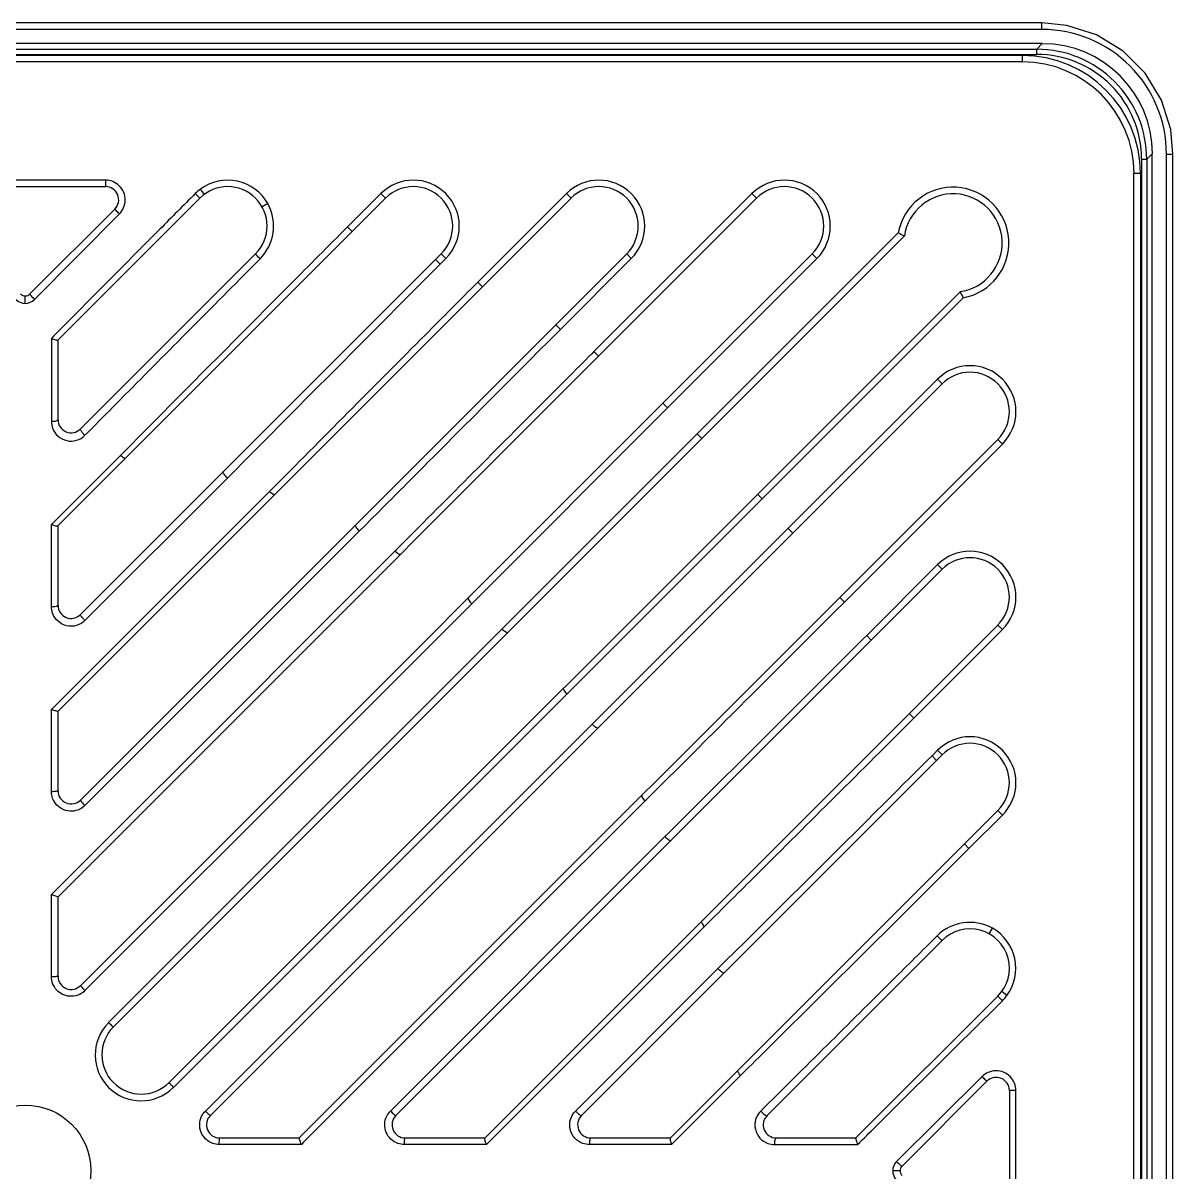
# Model space of a CAD drawing. Header units: millimetres. Extents: x 4267 to 8467, y 166 to 3136.
# Drawn here: x 7668.2 to 7816.2, y 2699.9 to 2847.9 of the extents above; entities that cross this region are included whole.
import ezdxf

# ---------------------------------------------------------------- set-up
doc = ezdxf.new("R2010")
doc.units = ezdxf.units.MM

msp = doc.modelspace()

# ---------------------------------------------------------------- linework, layer by layer
at = {"linetype": 'Continuous'}
for p, q in [((7799.37, 2847.9), (7537.6, 2847.9)), ((7799.37, 2847.05), (7537.6, 2847.05)), ((7799.37, 2847.05), (7799.37, 2847.9)), ((7802.58, 2847.59), (7799.37, 2847.9)), ((7806.4, 2846.36), (7802.58, 2847.59)), ((7809.83, 2844.27), (7806.4, 2846.36)), ((7799.4, 2845.24), (7537.56, 2845.24)), ((7538.27, 2844.53), (7798.69, 2844.53)), ((7799.4, 2845.24), (7798.69, 2844.53)), ((7798.69, 2843.85), (7798.69, 2844.53)), ((7812.66, 2841.42), (7809.83, 2844.27)), ((7538.27, 2843.85), (7798.69, 2843.85)), ((7796.86, 2843.72), (7540.11, 2843.72)), ((7796.86, 2842.88), (7540.11, 2842.88)), ((7796.86, 2842.88), (7796.86, 2843.72)), ((7814.74, 2837.98), (7812.66, 2841.42)), ((7815.94, 2834.17), (7814.74, 2837.98)), ((7816.23, 2831.03), (7815.94, 2834.17)), ((7813.57, 2831.07), (7812.86, 2830.36)), ((7813.57, 2569.22), (7813.57, 2831.07)), ((7815.39, 2831.03), (7816.23, 2831.03)), ((7815.39, 2569.26), (7815.39, 2831.03)), ((7816.23, 2569.26), (7816.23, 2831.03)), ((7812.19, 2830.36), (7812.86, 2830.36)), ((7812.19, 2830.36), (7812.19, 2569.93)), ((7812.86, 2830.36), (7812.86, 2569.93)), ((7678.82, 2827.67), (7658.15, 2827.67)), ((7678.82, 2827.67), (7678.82, 2826.83)), ((7812.06, 2828.52), (7811.21, 2828.52)), ((7811.21, 2571.77), (7811.21, 2828.52)), ((7812.06, 2828.52), (7812.06, 2571.77)), ((7658.15, 2826.83), (7678.82, 2826.83)), ((7691.54, 2825.84), (7691.04, 2826.52)), ((7672.69, 2783.18), (7714.85, 2825.35)), ((7690.96, 2825.35), (7672.7, 2807.09)), ((7672.7, 2759.3), (7738.74, 2825.35)), ((7672.7, 2735.42), (7762.63, 2825.35)), ((7699.7, 2824.67), (7698.96, 2824.25)), ((7709.95, 2821.64), (7714.25, 2825.94)), ((7714.85, 2825.35), (7714.25, 2825.94)), ((7726.74, 2814.54), (7738.14, 2825.94)), ((7738.74, 2825.35), (7738.14, 2825.94)), ((7741.69, 2805.6), (7762.03, 2825.94)), ((7762.63, 2825.35), (7762.03, 2825.94)), ((7680.01, 2823.95), (7669.08, 2813.02)), ((7669.67, 2812.31), (7680.6, 2823.32)), ((7679.21, 2719.22), (7780.86, 2820.89)), ((7679.83, 2718.66), (7781.65, 2820.48)), ((7710.55, 2821.04), (7709.95, 2821.64)), ((7698.13, 2818.18), (7675.59, 2795.64)), ((7675.59, 2771.75), (7722.02, 2818.18)), ((7675.59, 2747.86), (7745.91, 2818.18)), ((7675.59, 2723.97), (7769.79, 2818.18)), ((7721.91, 2816.87), (7721.31, 2817.47)), ((7722.62, 2817.58), (7721.91, 2816.87)), ((7722.02, 2818.18), (7722.62, 2817.58)), ((7746.5, 2817.58), (7737.38, 2808.46)), ((7746.5, 2817.58), (7745.91, 2818.18)), ((7770.39, 2817.58), (7751.16, 2798.35)), ((7770.39, 2817.58), (7769.79, 2818.18)), ((7727.34, 2813.94), (7726.74, 2814.54)), ((7686.99, 2711.49), (7788.82, 2813.31)), ((7668.48, 2811.81), (7668.48, 2812.77)), ((7687.56, 2710.88), (7789.22, 2812.52)), ((7737.38, 2808.46), (7736.79, 2809.06)), ((7671.86, 2807.3), (7671.85, 2796.62)), ((7672.17, 2807.61), (7671.86, 2807.3)), ((7672.7, 2796.83), (7672.7, 2807.09)), ((7741.69, 2805.6), (7741.4, 2805.31)), ((7742.28, 2805), (7741.69, 2805.6)), ((7786.52, 2801.46), (7692.31, 2707.25)), ((7785.92, 2802.05), (7765.29, 2781.43)), ((7785.92, 2802.05), (7786.52, 2801.46)), ((7725.97, 2773.12), (7751.16, 2798.35)), ((7751.16, 2798.35), (7750.56, 2798.95)), ((7703.76, 2704.37), (7793.68, 2794.29)), ((7755.58, 2794.41), (7754.98, 2795)), ((7794.28, 2793.69), (7773.94, 2773.35)), ((7794.28, 2793.69), (7793.68, 2794.29)), ((7671.85, 2783.34), (7680.75, 2792.23)), ((7680.87, 2792.36), (7680.75, 2792.23)), ((7694.52, 2789.32), (7676.17, 2770.98)), ((7671.85, 2759.52), (7700.06, 2787.72)), ((7763.34, 2786.64), (7762.74, 2787.24)), ((7671.85, 2772.77), (7671.85, 2783.34)), ((7672.7, 2772.94), (7672.7, 2783.2)), ((7711.66, 2782.64), (7676.17, 2747.16)), ((7767.28, 2782.23), (7766.69, 2782.82)), ((7765.29, 2781.43), (7741.62, 2757.8)), ((7699.94, 2763.78), (7716.25, 2780.08)), ((7716.25, 2780.08), (7716.09, 2779.92)), ((7786.52, 2777.57), (7716.2, 2707.25)), ((7776.8, 2769.05), (7785.92, 2778.17)), ((7785.92, 2778.17), (7786.52, 2777.57)), ((7725.97, 2773.12), (7707.98, 2755.13)), ((7773.94, 2773.35), (7773.34, 2773.95)), ((7773.65, 2773.06), (7773.94, 2773.35)), ((7727.64, 2704.36), (7793.68, 2770.4)), ((7794.28, 2769.81), (7793.68, 2770.4)), ((7777.39, 2768.45), (7776.8, 2769.05)), ((7794.28, 2769.81), (7782.88, 2758.4)), ((7672.14, 2735.99), (7699.95, 2763.78)), ((7671.85, 2748.94), (7671.85, 2759.52)), ((7672.7, 2749.06), (7672.7, 2759.31)), ((7782.88, 2758.4), (7782.28, 2759)), ((7741.62, 2757.8), (7723.48, 2739.66)), ((7707.98, 2755.13), (7676.17, 2723.33)), ((7786.52, 2753.68), (7740.09, 2707.25)), ((7785.21, 2753.57), (7785.92, 2754.28)), ((7786.52, 2753.68), (7785.92, 2754.28)), ((7785.81, 2752.97), (7785.21, 2753.57)), ((7732.12, 2731.61), (7748.42, 2747.91)), ((7748.26, 2747.75), (7748.42, 2747.91)), ((7751.52, 2704.35), (7793.68, 2746.52)), ((7794.28, 2745.92), (7793.68, 2746.52)), ((7794.28, 2745.92), (7789.97, 2741.61)), ((7750.98, 2743.33), (7715.49, 2707.83)), ((7789.97, 2741.61), (7789.38, 2742.21)), ((7691.67, 2707.83), (7723.48, 2739.66)), ((7671.85, 2735.7), (7672.14, 2735.99)), ((7671.85, 2725.12), (7671.85, 2735.7)), ((7672.7, 2725.17), (7672.7, 2735.42)), ((7732.12, 2731.61), (7704.32, 2703.81)), ((7727.86, 2703.52), (7756.05, 2731.72)), ((7792.59, 2730.63), (7793, 2731.36)), ((7786.52, 2729.79), (7763.97, 2707.25)), ((7739.32, 2707.83), (7757.66, 2726.18)), ((7793.68, 2722.63), (7775.42, 2704.37)), ((7794.86, 2722.7), (7794.18, 2723.2)), ((7751.68, 2703.52), (7760.7, 2712.54)), ((7760.57, 2712.41), (7760.7, 2712.54)), ((7791.66, 2712.27), (7780.65, 2701.34)), ((7792.28, 2711.67), (7781.35, 2700.74)), ((7796.01, 2710.48), (7795.17, 2710.48)), ((7795.17, 2710.48), (7795.17, 2689.81)), ((7796.01, 2689.81), (7796.01, 2710.48)), ((7704.03, 2703.52), (7693.46, 2703.52)), ((7693.5, 2704.37), (7703.76, 2704.37)), ((7704.32, 2703.81), (7704.03, 2703.52)), ((7727.86, 2703.52), (7717.28, 2703.52)), ((7717.39, 2704.37), (7727.65, 2704.37)), ((7751.68, 2703.52), (7741.1, 2703.52)), ((7741.28, 2704.37), (7751.53, 2704.37)), ((7764.96, 2703.52), (7775.63, 2703.52)), ((7765.17, 2704.37), (7775.42, 2704.37)), ((7775.63, 2703.52), (7775.95, 2703.83)), ((7781.1, 2700.15), (7780.15, 2700.15))]:
    msp.add_line(p, q, dxfattribs=at)
msp.add_circle((7668.48, 2700.15), 8.45, dxfattribs=at)
for centre, radius, start, end in [((7799.37, 2831.04), 16.02, 359.9712, 90.0288), ((7798.7, 2830.36), 14.16, 359.9817, 90.0184), ((7796.86, 2828.52), 15.2, 0, 90), ((7796.86, 2828.52), 14.36, 0, 90), ((7798.7, 2830.36), 13.49, 359.9714, 90.0286), ((7694.55, 2821.76), 5.91, 29.4142, 126.3919), ((7718.44, 2821.76), 5.91, 315, 135), ((7742.32, 2821.76), 5.91, 315, 135), ((7766.21, 2821.76), 5.91, 315, 135), ((7678.82, 2825.14), 1.69, 315, 90), ((7694.58, 2821.75), 5.94, 126.5832, 135.1786), ((7694.55, 2821.76), 5.07, 315, 135), ((7718.44, 2821.76), 5.07, 315, 135), ((7742.32, 2821.76), 5.07, 315, 135), ((7766.21, 2821.76), 5.07, 315, 135), ((7787.92, 2819.58), 7.18, 280.4397, 169.5603), ((7694.56, 2821.79), 5.89, 28.1377, 29.2197), ((7787.92, 2819.58), 6.33, 278.1301, 171.8699), ((7694.47, 2821.75), 5.98, 315.1876, 28.0737), ((7801.96, 2861.04), 45.36, 242.2791, 243.3999), ((7668.48, 2813.61), 0.845, 224.9986, 315.0014), ((7827.85, 2832.84), 43.65, 206.5781, 207.7429), ((7790.1, 2797.87), 5.91, 315, 135), ((7790.1, 2797.87), 5.07, 315, 135), ((7674.39, 2796.83), 1.69, 180, 315), ((7790.1, 2773.99), 5.91, 315, 135), ((7790.1, 2773.99), 5.07, 315, 135), ((7674.39, 2772.94), 1.69, 180, 315), ((7790.1, 2750.1), 5.91, 315, 135), ((7790.1, 2750.1), 5.07, 315, 135), ((7674.39, 2749.06), 1.69, 180, 315), ((7790.09, 2726.14), 5.98, 61.9337, 134.812), ((7790.13, 2726.23), 5.88, 60.7772, 61.8671), ((7790.1, 2726.21), 5.07, 315, 135.003), ((7790.1, 2726.21), 5.91, 323.6081, 60.5858), ((7674.39, 2725.17), 1.69, 180, 315), ((7790.08, 2726.25), 5.95, 314.8254, 323.4114), ((7683.39, 2715.05), 5.9, 135.9457, 314.0582), ((7683.41, 2715.08), 5.07, 135, 315), ((7683.37, 2715.07), 5.87, 135.0413, 135.9247), ((7793.48, 2710.48), 1.69, 0, 135), ((7683.43, 2715.01), 5.85, 314.1024, 314.9864), ((7693.5, 2706.06), 1.69, 135, 270), ((7717.39, 2706.06), 1.69, 135, 270), ((7741.28, 2706.06), 1.69, 135, 270), ((7765.17, 2706.06), 1.69, 134.9951, 270), ((7764.96, 2706.11), 2.59, 250.4574, 269.9294), ((7781.95, 2700.15), 0.845, 134.9973, 225.0027)]:
    msp.add_arc(centre, radius, start, end, dxfattribs=at)
msp.add_ellipse((7799.37, 2831.03), major_axis=(10.06, 10.06), ratio=0.997265, start_param=-0.784029, end_param=0.784029, dxfattribs=at)
for points in [[(7679.77, 2827.48), (7679.47, 2827.61), (7679.14, 2827.67), (7678.82, 2827.67)], [(7680.6, 2823.32), (7680.83, 2823.55), (7681.02, 2823.83), (7681.15, 2824.13)], [(7667.29, 2812.31), (7667.59, 2812.01), (7668.05, 2811.81), (7668.48, 2811.81)], [(7668.48, 2811.81), (7668.91, 2811.81), (7669.37, 2812.01), (7669.67, 2812.31)], [(7671.85, 2796.62), (7671.85, 2796.32), (7671.91, 2796.02), (7672.01, 2795.74)], [(7672, 2771.91), (7671.9, 2772.18), (7671.86, 2772.48), (7671.85, 2772.77)], [(7672, 2748.09), (7671.9, 2748.36), (7671.85, 2748.66), (7671.85, 2748.94)], [(7676.17, 2747.16), (7675.97, 2746.96), (7675.74, 2746.8), (7675.5, 2746.68)], [(7672, 2724.27), (7671.9, 2724.54), (7671.85, 2724.83), (7671.85, 2725.12)], [(7676.17, 2723.33), (7675.98, 2723.14), (7675.75, 2722.97), (7675.5, 2722.85)], [(7792.46, 2712.81), (7792.17, 2712.68), (7791.89, 2712.5), (7791.66, 2712.27)], [(7796.01, 2710.48), (7796.01, 2710.8), (7795.94, 2711.14), (7795.82, 2711.44)], [(7691.19, 2707.15), (7691.31, 2707.4), (7691.47, 2707.64), (7691.67, 2707.83)], [(7715.01, 2707.16), (7715.13, 2707.4), (7715.3, 2707.64), (7715.49, 2707.83)], [(7693.46, 2703.52), (7693.17, 2703.52), (7692.88, 2703.57), (7692.61, 2703.66)], [(7717.28, 2703.52), (7717, 2703.52), (7716.71, 2703.57), (7716.44, 2703.66)], [(7741.1, 2703.52), (7740.82, 2703.52), (7740.53, 2703.57), (7740.26, 2703.66)], [(7780.65, 2701.34), (7780.34, 2701.03), (7780.15, 2700.58), (7780.15, 2700.15)], [(7780.15, 2700.15), (7780.15, 2699.71), (7780.34, 2699.26), (7780.65, 2698.95)]]:
    msp.add_open_spline(points, degree=3, dxfattribs=at)
for points, knots in [([(7681.15, 2824.13), (7681.4, 2824.73), (7681.43, 2826.2), (7680.37, 2827.24), (7679.77, 2827.48)], [0, 0, 0, 0, 0.500079, 1, 1, 1, 1]), ([(7690.37, 2825.94), (7688.84, 2824.41), (7682.78, 2818.3), (7676.71, 2812.19), (7672.16, 2807.61)], [0, 0, 0, 0, 0.250619, 1, 1, 1, 1]), ([(7690.37, 2825.94), (7690.44, 2825.86), (7690.58, 2825.73), (7690.75, 2825.56), (7690.86, 2825.45), (7690.91, 2825.39), (7690.94, 2825.37), (7690.96, 2825.34), (7690.96, 2825.35)], [0, 0, 0, 0, 0.370707, 0.707462, 0.833721, 0.925324, 0.981129, 1, 1, 1, 1]), ([(7680.6, 2823.32), (7680.53, 2823.39), (7680.39, 2823.54), (7680.21, 2823.71), (7680.11, 2823.83), (7680.05, 2823.89), (7680.03, 2823.92), (7680.01, 2823.94), (7680.01, 2823.95)], [0, 0, 0, 0, 0.371449, 0.709004, 0.834834, 0.925679, 0.980868, 1, 1, 1, 1]), ([(7709.95, 2821.64), (7707.5, 2819.18), (7697.81, 2809.43), (7688.11, 2799.67), (7680.87, 2792.36)], [0, 0, 0, 0, 0.252174, 1, 1, 1, 1]), ([(7676.17, 2794.82), (7678.03, 2796.7), (7685.54, 2804.28), (7693.06, 2811.85), (7698.72, 2817.54)], [0, 0, 0, 0, 0.247974, 1, 1, 1, 1]), ([(7698.72, 2817.54), (7698.64, 2817.61), (7698.49, 2817.76), (7698.33, 2817.94), (7698.22, 2818.06), (7698.17, 2818.12), (7698.15, 2818.15), (7698.13, 2818.18), (7698.13, 2818.18)], [0, 0, 0, 0, 0.37424, 0.711844, 0.836541, 0.926002, 0.980239, 1, 1, 1, 1]), ([(7694.52, 2789.32), (7696.77, 2791.59), (7705.89, 2800.78), (7715.02, 2809.96), (7721.91, 2816.87)], [0, 0, 0, 0, 0.246596, 1, 1, 1, 1]), ([(7726.74, 2814.54), (7724.49, 2812.28), (7715.59, 2803.35), (7706.7, 2794.4), (7700.06, 2787.72)], [0, 0, 0, 0, 0.252611, 1, 1, 1, 1]), ([(7669.08, 2813.02), (7669.06, 2813), (7669.15, 2812.89), (7669.24, 2812.76), (7669.45, 2812.54), (7669.6, 2812.39), (7669.67, 2812.31)], [0, 0, 0, 0, 0.077353, 0.30443, 0.6438, 1, 1, 1, 1]), ([(7711.66, 2782.64), (7713.77, 2784.76), (7722.34, 2793.37), (7730.92, 2801.98), (7737.38, 2808.46)], [0, 0, 0, 0, 0.246085, 1, 1, 1, 1]), ([(7671.86, 2807.3), (7671.95, 2807.26), (7672.13, 2807.19), (7672.39, 2807.11), (7672.56, 2807.07), (7672.68, 2807.06), (7672.7, 2807.08)], [0, 0, 0, 0, 0.354367, 0.664854, 0.89009, 1, 1, 1, 1]), ([(7741.4, 2805.31), (7739.29, 2803.18), (7733.99, 2797.89), (7725.62, 2789.47), (7719.34, 2783.21), (7716.25, 2780.08)], [0, 0, 0, 0, 0.252912, 0.629676, 1, 1, 1, 1]), ([(7671.85, 2796.62), (7672.06, 2796.62), (7672.34, 2796.64), (7672.62, 2796.73), (7672.7, 2796.8), (7672.7, 2796.83)], [0, 0, 0, 0, 0.683487, 0.895207, 1, 1, 1, 1]), ([(7672.01, 2795.74), (7672.15, 2795.36), (7672.63, 2794.63), (7673.8, 2794.03), (7675.12, 2794.07), (7675.87, 2794.52), (7676.17, 2794.82)], [0, 0, 0, 0, 0.247169, 0.498097, 0.750406, 1, 1, 1, 1]), ([(7676.17, 2794.82), (7676.08, 2794.9), (7675.92, 2795.06), (7675.72, 2795.31), (7675.6, 2795.48), (7675.57, 2795.61), (7675.59, 2795.64)], [0, 0, 0, 0, 0.344483, 0.679238, 0.906414, 1, 1, 1, 1]), ([(7681.37, 2791.87), (7681.36, 2791.85), (7681.26, 2791.86), (7681.05, 2791.97), (7680.87, 2792.12), (7680.75, 2792.23)], [0, 0, 0, 0, 0.10779, 0.321419, 1, 1, 1, 1]), ([(7694.52, 2789.32), (7694.35, 2789.48), (7694.15, 2789.71), (7693.98, 2789.98), (7693.96, 2790.12), (7693.98, 2790.15)], [0, 0, 0, 0, 0.66444, 0.894409, 1, 1, 1, 1]), ([(7700.59, 2787.19), (7700.56, 2787.17), (7700.46, 2787.18), (7700.23, 2787.29), (7700.04, 2787.45), (7699.91, 2787.57)], [0, 0, 0, 0, 0.11404, 0.330177, 1, 1, 1, 1]), ([(7671.85, 2783.34), (7672.03, 2783.27), (7672.27, 2783.19), (7672.55, 2783.15), (7672.67, 2783.16), (7672.69, 2783.18)], [0, 0, 0, 0, 0.646333, 0.87254, 1, 1, 1, 1]), ([(7711.5, 2782.48), (7711.35, 2782.63), (7711.16, 2782.86), (7711, 2783.13), (7710.99, 2783.26), (7711.02, 2783.29)], [0, 0, 0, 0, 0.661589, 0.88937, 1, 1, 1, 1]), ([(7716.09, 2779.92), (7716.23, 2779.79), (7716.43, 2779.63), (7716.67, 2779.51), (7716.78, 2779.5), (7716.81, 2779.52)], [0, 0, 0, 0, 0.664403, 0.882735, 1, 1, 1, 1]), ([(7671.85, 2772.77), (7672.05, 2772.77), (7672.33, 2772.78), (7672.6, 2772.85), (7672.7, 2772.91), (7672.7, 2772.94)], [0, 0, 0, 0, 0.677634, 0.897004, 1, 1, 1, 1]), ([(7725.52, 2773.9), (7725.49, 2773.88), (7725.5, 2773.75), (7725.64, 2773.49), (7725.82, 2773.27), (7725.97, 2773.12)], [0, 0, 0, 0, 0.117018, 0.338559, 1, 1, 1, 1]), ([(7748.42, 2747.91), (7750.49, 2749.96), (7755.71, 2755.18), (7764.13, 2763.55), (7770.45, 2769.9), (7773.65, 2773.06)], [0, 0, 0, 0, 0.245979, 0.621002, 1, 1, 1, 1]), ([(7676.17, 2770.98), (7675.87, 2770.68), (7675.11, 2770.23), (7673.8, 2770.19), (7672.64, 2770.79), (7672.14, 2771.52), (7672, 2771.91)], [0, 0, 0, 0, 0.249685, 0.501097, 0.751766, 1, 1, 1, 1]), ([(7676.17, 2770.98), (7676.08, 2771.06), (7675.93, 2771.22), (7675.73, 2771.45), (7675.62, 2771.61), (7675.57, 2771.73), (7675.59, 2771.75)], [0, 0, 0, 0, 0.350713, 0.687045, 0.913105, 1, 1, 1, 1]), ([(7729.87, 2769.87), (7730.01, 2769.74), (7730.22, 2769.56), (7730.48, 2769.43), (7730.6, 2769.43), (7730.62, 2769.45)], [0, 0, 0, 0, 0.661899, 0.881929, 1, 1, 1, 1]), ([(7776.8, 2769.05), (7774.62, 2766.88), (7766.02, 2758.3), (7757.41, 2749.73), (7750.98, 2743.32)], [0, 0, 0, 0, 0.252826, 1, 1, 1, 1]), ([(7738.21, 2761.53), (7738.07, 2761.67), (7737.9, 2761.88), (7737.77, 2762.14), (7737.76, 2762.26), (7737.79, 2762.29)], [0, 0, 0, 0, 0.661899, 0.881929, 1, 1, 1, 1]), ([(7672.7, 2759.3), (7672.68, 2759.28), (7672.56, 2759.3), (7672.38, 2759.33), (7672.13, 2759.41), (7671.95, 2759.48), (7671.85, 2759.52)], [0, 0, 0, 0, 0.110591, 0.336072, 0.646339, 1, 1, 1, 1]), ([(7756.05, 2731.72), (7758.26, 2733.91), (7767.2, 2742.8), (7776.14, 2751.7), (7782.88, 2758.4)], [0, 0, 0, 0, 0.246442, 1, 1, 1, 1]), ([(7741.46, 2757.63), (7741.6, 2757.49), (7741.82, 2757.3), (7742.09, 2757.16), (7742.21, 2757.16), (7742.24, 2757.18)], [0, 0, 0, 0, 0.661441, 0.882982, 1, 1, 1, 1]), ([(7785.21, 2753.57), (7782.89, 2751.26), (7773.72, 2742.13), (7764.53, 2733), (7757.66, 2726.18)], [0, 0, 0, 0, 0.252523, 1, 1, 1, 1]), ([(7672.7, 2749.06), (7672.7, 2749.03), (7672.59, 2749), (7672.44, 2748.97), (7672.16, 2748.95), (7671.96, 2748.94), (7671.85, 2748.94)], [0, 0, 0, 0, 0.08473, 0.299268, 0.631632, 1, 1, 1, 1]), ([(7675.5, 2746.68), (7674.88, 2746.37), (7673.31, 2746.3), (7672.23, 2747.44), (7672, 2748.09)], [0, 0, 0, 0, 0.500714, 1, 1, 1, 1]), ([(7675.59, 2747.86), (7675.57, 2747.84), (7675.65, 2747.74), (7675.74, 2747.6), (7675.95, 2747.38), (7676.09, 2747.23), (7676.17, 2747.16)], [0, 0, 0, 0, 0.079385, 0.306008, 0.64401, 1, 1, 1, 1]), ([(7747.86, 2748.47), (7747.84, 2748.45), (7747.84, 2748.33), (7747.96, 2748.09), (7748.13, 2747.89), (7748.26, 2747.75)], [0, 0, 0, 0, 0.117265, 0.335597, 1, 1, 1, 1]), ([(7750.82, 2743.17), (7750.97, 2743.01), (7751.2, 2742.82), (7751.47, 2742.66), (7751.6, 2742.65), (7751.62, 2742.68)], [0, 0, 0, 0, 0.661589, 0.88937, 1, 1, 1, 1]), ([(7760.7, 2712.54), (7763.11, 2714.93), (7772.88, 2724.62), (7782.63, 2734.31), (7789.97, 2741.61)], [0, 0, 0, 0, 0.247179, 1, 1, 1, 1]), ([(7672.7, 2735.42), (7672.7, 2735.41), (7672.66, 2735.42), (7672.57, 2735.43), (7672.39, 2735.49), (7672.14, 2735.58), (7671.95, 2735.66), (7671.85, 2735.7)], [0, 0, 0, 0, 0.030641, 0.096141, 0.321245, 0.638304, 1, 1, 1, 1]), ([(7755.53, 2732.25), (7755.51, 2732.23), (7755.51, 2732.13), (7755.63, 2731.9), (7755.78, 2731.71), (7755.91, 2731.57)], [0, 0, 0, 0, 0.11124, 0.323864, 1, 1, 1, 1]), ([(7785.87, 2730.38), (7783.97, 2728.49), (7776.4, 2720.97), (7768.83, 2713.45), (7763.16, 2707.83)], [0, 0, 0, 0, 0.251774, 1, 1, 1, 1]), ([(7786.52, 2729.79), (7786.51, 2729.79), (7786.49, 2729.81), (7786.45, 2729.83), (7786.39, 2729.88), (7786.27, 2729.99), (7786.1, 2730.16), (7785.95, 2730.3), (7785.87, 2730.38)], [0, 0, 0, 0, 0.019761, 0.073998, 0.163459, 0.288156, 0.62576, 1, 1, 1, 1]), ([(7757.66, 2726.18), (7757.81, 2726.02), (7758.05, 2725.81), (7758.32, 2725.64), (7758.46, 2725.62), (7758.48, 2725.65)], [0, 0, 0, 0, 0.66444, 0.894409, 1, 1, 1, 1]), ([(7672.7, 2725.17), (7672.7, 2725.16), (7672.67, 2725.16), (7672.63, 2725.15), (7672.55, 2725.14), (7672.4, 2725.13), (7672.16, 2725.12), (7671.96, 2725.12), (7671.85, 2725.12)], [0, 0, 0, 0, 0.020965, 0.076898, 0.168046, 0.29372, 0.629759, 1, 1, 1, 1]), ([(7675.5, 2722.85), (7674.88, 2722.55), (7673.31, 2722.47), (7672.23, 2723.62), (7672, 2724.27)], [0, 0, 0, 0, 0.500081, 1, 1, 1, 1]), ([(7675.59, 2723.97), (7675.58, 2723.97), (7675.61, 2723.94), (7675.63, 2723.91), (7675.68, 2723.85), (7675.79, 2723.73), (7675.95, 2723.55), (7676.1, 2723.41), (7676.17, 2723.33)], [0, 0, 0, 0, 0.020826, 0.077706, 0.170156, 0.296986, 0.633384, 1, 1, 1, 1]), ([(7794.27, 2722.03), (7794.2, 2722.1), (7794.06, 2722.24), (7793.89, 2722.41), (7793.79, 2722.52), (7793.73, 2722.58), (7793.71, 2722.61), (7793.68, 2722.62), (7793.68, 2722.63)], [0, 0, 0, 0, 0.370543, 0.707275, 0.833579, 0.925245, 0.981105, 1, 1, 1, 1]), ([(7775.94, 2703.83), (7777.47, 2705.34), (7783.58, 2711.41), (7789.69, 2717.47), (7794.27, 2722.03)], [0, 0, 0, 0, 0.249211, 1, 1, 1, 1]), ([(7679.21, 2719.22), (7679.29, 2719.15), (7679.43, 2719.01), (7679.6, 2718.85), (7679.71, 2718.75), (7679.77, 2718.7), (7679.8, 2718.68), (7679.82, 2718.65), (7679.83, 2718.66)], [0, 0, 0, 0, 0.370293, 0.706021, 0.831969, 0.923529, 0.979676, 1, 1, 1, 1]), ([(7760.57, 2712.41), (7760.46, 2712.53), (7760.31, 2712.71), (7760.2, 2712.92), (7760.19, 2713.02), (7760.2, 2713.04)], [0, 0, 0, 0, 0.678581, 0.89221, 1, 1, 1, 1]), ([(7791.66, 2712.27), (7791.73, 2712.19), (7791.87, 2712.05), (7792.05, 2711.88), (7792.16, 2711.77), (7792.22, 2711.71), (7792.26, 2711.7), (7792.28, 2711.67), (7792.28, 2711.67)], [0, 0, 0, 0, 0.367911, 0.704961, 0.831765, 0.923963, 0.980353, 1, 1, 1, 1]), ([(7795.82, 2711.44), (7795.57, 2712.04), (7794.54, 2713.09), (7793.07, 2713.06), (7792.46, 2712.81)], [0, 0, 0, 0, 0.499919, 1, 1, 1, 1]), ([(7686.99, 2711.49), (7686.99, 2711.49), (7687.01, 2711.46), (7687.03, 2711.43), (7687.09, 2711.37), (7687.19, 2711.26), (7687.35, 2711.09), (7687.49, 2710.95), (7687.56, 2710.88)], [0, 0, 0, 0, 0.020324, 0.076471, 0.168031, 0.293979, 0.629707, 1, 1, 1, 1]), ([(7691.67, 2707.83), (7691.75, 2707.76), (7691.89, 2707.62), (7692.06, 2707.45), (7692.18, 2707.35), (7692.25, 2707.29), (7692.28, 2707.27), (7692.31, 2707.25), (7692.31, 2707.25)], [0, 0, 0, 0, 0.366616, 0.703014, 0.829844, 0.922294, 0.979174, 1, 1, 1, 1]), ([(7715.49, 2707.83), (7715.57, 2707.75), (7715.72, 2707.61), (7715.94, 2707.41), (7716.07, 2707.31), (7716.18, 2707.23), (7716.2, 2707.25)], [0, 0, 0, 0, 0.35599, 0.693992, 0.920615, 1, 1, 1, 1]), ([(7740.26, 2703.66), (7739.86, 2703.8), (7739.13, 2704.29), (7738.53, 2705.46), (7738.57, 2706.77), (7739.02, 2707.53), (7739.32, 2707.83)], [0, 0, 0, 0, 0.248214, 0.498895, 0.75031, 1, 1, 1, 1]), ([(7739.32, 2707.83), (7739.39, 2707.75), (7739.55, 2707.59), (7739.79, 2707.39), (7739.94, 2707.29), (7740.06, 2707.23), (7740.09, 2707.25)], [0, 0, 0, 0, 0.34593, 0.681832, 0.91112, 1, 1, 1, 1]), ([(7763.16, 2707.83), (7762.86, 2707.54), (7762.4, 2706.78), (7762.36, 2705.46), (7762.97, 2704.29), (7763.7, 2703.8), (7764.09, 2703.67)], [0, 0, 0, 0, 0.249614, 0.501932, 0.752852, 1, 1, 1, 1]), ([(7763.16, 2707.83), (7763.24, 2707.75), (7763.4, 2707.59), (7763.64, 2707.39), (7763.81, 2707.27), (7763.95, 2707.23), (7763.97, 2707.25)], [0, 0, 0, 0, 0.338285, 0.672405, 0.903771, 1, 1, 1, 1]), ([(7692.61, 2703.66), (7691.96, 2703.89), (7690.81, 2704.97), (7690.88, 2706.54), (7691.19, 2707.15)], [0, 0, 0, 0, 0.499925, 1, 1, 1, 1]), ([(7716.44, 2703.66), (7715.79, 2703.89), (7714.64, 2704.96), (7714.71, 2706.54), (7715.01, 2707.16)], [0, 0, 0, 0, 0.499288, 1, 1, 1, 1]), ([(7693.46, 2703.52), (7693.46, 2703.62), (7693.46, 2703.82), (7693.47, 2704.06), (7693.48, 2704.22), (7693.48, 2704.3), (7693.49, 2704.34), (7693.5, 2704.37), (7693.5, 2704.37)], [0, 0, 0, 0, 0.370236, 0.706274, 0.83195, 0.9231, 0.979035, 1, 1, 1, 1]), ([(7704.03, 2703.52), (7703.99, 2703.62), (7703.92, 2703.81), (7703.83, 2704.06), (7703.77, 2704.24), (7703.75, 2704.33), (7703.75, 2704.36), (7703.76, 2704.37)], [0, 0, 0, 0, 0.361704, 0.67877, 0.90387, 0.969363, 1, 1, 1, 1]), ([(7717.28, 2703.52), (7717.28, 2703.62), (7717.29, 2703.82), (7717.31, 2704.1), (7717.34, 2704.25), (7717.37, 2704.37), (7717.39, 2704.37)], [0, 0, 0, 0, 0.368367, 0.70073, 0.915269, 1, 1, 1, 1]), ([(7727.86, 2703.52), (7727.82, 2703.61), (7727.75, 2703.79), (7727.67, 2704.05), (7727.63, 2704.22), (7727.62, 2704.34), (7727.64, 2704.36)], [0, 0, 0, 0, 0.353667, 0.663941, 0.889418, 1, 1, 1, 1]), ([(7741.28, 2704.37), (7741.25, 2704.37), (7741.19, 2704.27), (7741.12, 2704), (7741.1, 2703.72), (7741.1, 2703.52)], [0, 0, 0, 0, 0.102996, 0.322366, 1, 1, 1, 1]), ([(7751.52, 2704.35), (7751.5, 2704.33), (7751.49, 2704.21), (7751.53, 2703.94), (7751.61, 2703.69), (7751.68, 2703.52)], [0, 0, 0, 0, 0.127467, 0.353678, 1, 1, 1, 1]), ([(7764.96, 2703.52), (7764.96, 2703.72), (7764.98, 2704), (7765.06, 2704.28), (7765.14, 2704.37), (7765.17, 2704.37)], [0, 0, 0, 0, 0.683484, 0.895206, 1, 1, 1, 1]), ([(7775.42, 2704.36), (7775.39, 2704.34), (7775.41, 2704.22), (7775.44, 2704.05), (7775.53, 2703.8), (7775.59, 2703.62), (7775.63, 2703.52)], [0, 0, 0, 0, 0.109918, 0.335159, 0.64564, 1, 1, 1, 1]), ([(7780.65, 2701.34), (7780.73, 2701.26), (7780.88, 2701.11), (7781.1, 2700.9), (7781.23, 2700.81), (7781.33, 2700.73), (7781.35, 2700.74)], [0, 0, 0, 0, 0.3562, 0.69557, 0.922647, 1, 1, 1, 1])]:
    msp.add_open_spline(points, degree=3, knots=knots, dxfattribs=at)

doc.saveas('drawing.dxf')
